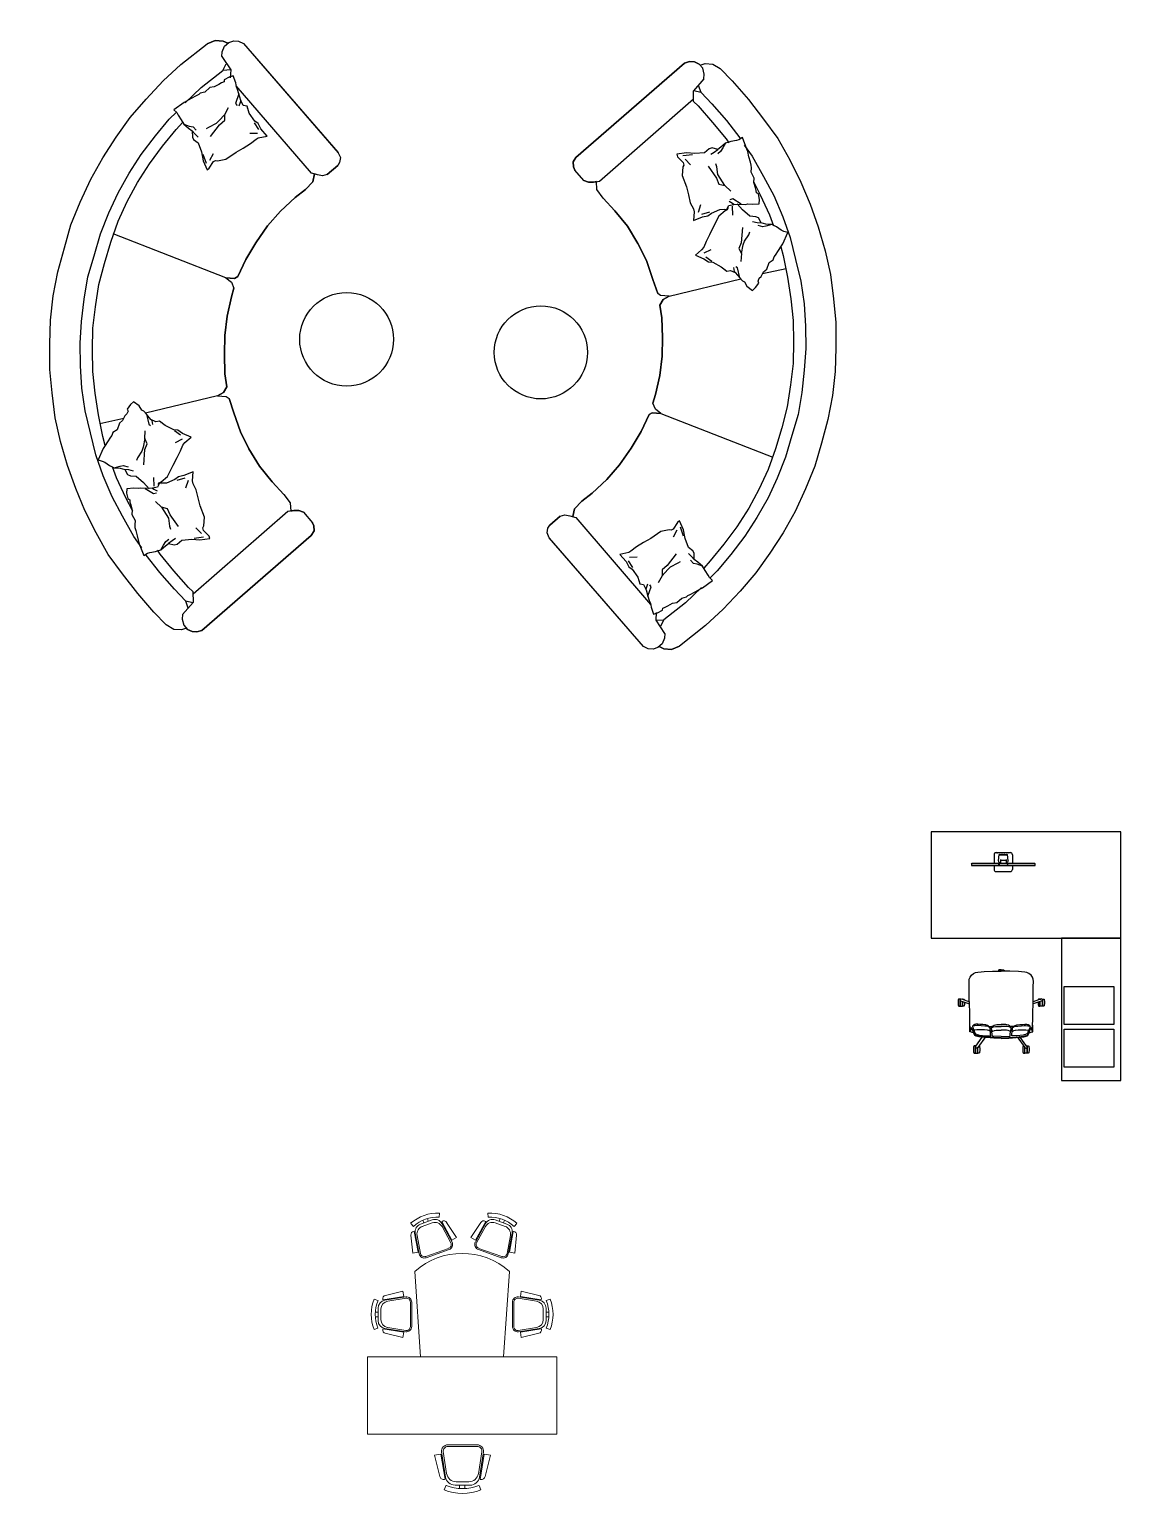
# Model space of a CAD drawing. Header units: inches. Extents: x 327481 to 195042051, y -335014 to 44773228.
# Drawn here: x 372033.4 to 372240.8, y -317205.5 to -316927.1 of the extents above; entities that cross this region are included whole.
import ezdxf

# ---------------------------------------------------------------- set-up
doc = ezdxf.new("R2010")
doc.units = ezdxf.units.IN
doc.header["$MEASUREMENT"] = 0
doc.layers.add('cad-block.com', color=250, linetype='Continuous')
doc.layers.add('furniture', color=251, linetype='Continuous', lineweight=13)

# ---------------------------------------------------------------- blocks, each defined once
blk = doc.blocks.new('545')
at = {"color": 0}
for p, q in [((-345, -317), (-347, -320)), ((-347, -320), (-347, -327)), ((-347, -327), (-343, -332)), ((-345, -317), (-269, -291)), ((-343, -332), (-337, -334)), ((-337, -334), (-269, -308)), ((345, -317), (269, -291)), ((337, -334), (269, -308)), ((343, -332), (337, -334)), ((347, -327), (343, -332)), ((345, -317), (347, -320)), ((347, -320), (347, -327))]:
    blk.add_line(p, q, dxfattribs=at)
for points in [[(-219, 64), (-230, 64), (-231, 66), (-232, 67), (-234, 74), (-235, 80), (-235, 89), (-235, 94), (-235, 108), (-234, 115), (-232, 121), (-232, 123), (-231, 123), (-230, 124), (-229, 124), (-219, 124), (-219, 64)], [(-214, 64), (-218, 64), (-218, 124), (-199, 124), (-199, 77)], [(-190, 64), (-187, 64), (-186, 66), (-185, 67), (-183, 74), (-182, 80), (-182, 89), (-182, 94), (-182, 108), (-183, 115), (-185, 121), (-185, 123), (-186, 123), (-187, 124), (-188, 124), (-198, 124), (-198, 75)], [(190, 64), (187, 64), (186, 66), (185, 67), (183, 74), (182, 80), (182, 89), (182, 94), (182, 108), (183, 115), (185, 121), (185, 123), (186, 123), (187, 124), (188, 124), (198, 124), (198, 75)], [(214, 64), (218, 64), (218, 124), (199, 124), (199, 77)], [(219, 64), (230, 64), (231, 66), (232, 67), (234, 74), (235, 80), (235, 89), (235, 94), (235, 108), (234, 115), (232, 121), (232, 123), (231, 123), (230, 124), (229, 124), (219, 124), (219, 64)], [(0, 0), (-64, -1), (-127, -6), (-190, -14), (-202, -16), (-211, -18), (-219, -21), (-223, -23), (-227, -30), (-247, -79), (-249, -83), (-251, -84), (-253, -83), (-255, -78), (-259, -68), (-262, -62), (-265, -55)], [(-133, -14), (-199, 77), (-201, 81), (-208, 84), (-215, 82), (-218, 77), (-218, 70), (-215, 65), (-200, 47), (-155, -17)], [(0, 0), (64, -1), (127, -6), (190, -14), (202, -16), (211, -18), (219, -21), (223, -23), (227, -30), (247, -79), (249, -83), (251, -84), (253, -83), (255, -78), (259, -68), (262, -62), (265, -55)], [(133, -14), (199, 77), (201, 81), (208, 84), (215, 82), (218, 77), (218, 70), (215, 65), (200, 47), (155, -17)], [(-256, -84), (-260, -86), (-262, -93), (-263, -98), (-265, -112), (-267, -159), (-267, -219), (-269, -292), (-270, -333), (-270, -382), (-270, -439), (-272, -479), (-270, -499), (-263, -518), (-251, -534), (-234, -548), (-217, -556), (-199, -560), (-170, -562), (-146, -564), (-73, -567), (0, -568)], [(-265, -55), (-265, -55), (-266, -56), (-266, -65), (-266, -72), (-266, -75), (-266, -111)], [(-263, -69), (-264, -69), (-264, -69), (-265, -69), (-265, -71), (-266, -84)], [(-234, -48), (-245, -50), (-252, -52), (-265, -55)], [(0, -5), (-63, -7), (-126, -11), (-190, -18), (-196, -19), (-204, -21), (-210, -22), (-216, -24), (-220, -26), (-223, -30), (-226, -39), (-245, -81), (-251, -91), (-253, -89), (-263, -69)], [(-98, -62), (-96, -62), (-93, -62), (-92, -63), (-93, -67), (-93, -71), (-94, -76), (-94, -80), (-95, -85), (-96, -90), (-96, -91), (-102, -94), (-107, -96), (-111, -99), (-128, -102), (-140, -104), (-170, -106), (-192, -108), (-204, -108), (-224, -106), (-229, -105), (-241, -102), (-244, -101), (-241, -93), (-237, -82), (-233, -72), (-232, -68), (-229, -63)], [(-96, -91), (-99, -95), (-107, -103), (-117, -109), (-131, -113), (-157, -116), (-180, -118), (-198, -119), (-214, -119), (-221, -117), (-227, -116), (-233, -113), (-237, -109), (-240, -106), (-242, -102), (-243, -101)], [(-92, -20), (-90, -21), (-89, -22), (-90, -34), (-92, -59), (-99, -63), (-106, -66), (-116, -69), (-120, -70), (-142, -72), (-168, -73), (-190, -73), (-206, -72), (-224, -69), (-230, -68), (-230, -68), (-228, -61), (-221, -41), (-219, -39), (-217, -37), (-210, -34), (-199, -30), (-193, -29), (-186, -28), (-130, -22), (-111, -21), (-92, -20)], [(-102, -100), (-89, -99)], [(-89, -99), (-86, -99), (-81, -100), (-73, -103)], [(-71, -62), (-76, -62), (-79, -62), (-80, -62), (-80, -66), (-81, -70), (-82, -78), (-83, -84), (-84, -90), (-67, -97), (-50, -99), (0, -101)], [(-84, -90), (-73, -104), (-68, -107), (-60, -112), (-48, -114), (-39, -116), (-34, -116), (0, -116)], [(0, -16), (-74, -18), (-74, -19), (-75, -21), (-76, -33), (-79, -58), (-78, -59), (-76, -60), (-71, -62), (-57, -66), (-44, -68), (-25, -68), (0, -68)], [(0, -5), (63, -7), (126, -11), (190, -18), (196, -19), (204, -21), (210, -22), (216, -24), (220, -26), (223, -30), (226, -39), (245, -81), (251, -91), (253, -89), (263, -69)], [(0, -16), (74, -18), (74, -19), (75, -21), (76, -33), (79, -58), (78, -59), (76, -60), (71, -62), (57, -66), (44, -68), (25, -68), (0, -68)], [(71, -62), (76, -62), (79, -62), (80, -62), (80, -66), (81, -70), (82, -78), (83, -84), (84, -90), (67, -97), (50, -99), (0, -101)], [(256, -84), (260, -86), (262, -93), (263, -98), (265, -112), (267, -159), (267, -219), (269, -292), (270, -333), (270, -382), (270, -439), (272, -479), (270, -499), (263, -518), (251, -534), (234, -548), (217, -556), (199, -560), (170, -562), (146, -564), (73, -567), (0, -568)], [(84, -90), (73, -104), (68, -107), (60, -112), (48, -114), (39, -116), (34, -116), (0, -116)], [(89, -99), (86, -99), (81, -100), (73, -103)], [(92, -20), (90, -21), (89, -22), (90, -34), (92, -59), (99, -63), (106, -66), (116, -69), (120, -70), (142, -72), (168, -73), (190, -73), (206, -72), (224, -69), (230, -68), (230, -68), (228, -61), (221, -41), (219, -39), (217, -37), (210, -34), (199, -30), (193, -29), (186, -28), (130, -22), (111, -21), (92, -20)], [(102, -100), (89, -99)], [(98, -62), (96, -62), (93, -62), (92, -63), (93, -67), (93, -71), (94, -76), (94, -80), (95, -85), (96, -90), (96, -91), (102, -94), (107, -96), (111, -99), (128, -102), (140, -104), (170, -106), (192, -108), (204, -108), (224, -106), (229, -105), (241, -102), (244, -101), (241, -93), (237, -82), (233, -72), (232, -68), (229, -63)], [(96, -91), (99, -95), (107, -103), (117, -109), (131, -113), (157, -116), (180, -118), (198, -119), (214, -119), (221, -117), (227, -116), (233, -113), (237, -109), (240, -106), (242, -102), (243, -101)], [(234, -48), (245, -50), (252, -52), (265, -55)], [(263, -69), (264, -69), (264, -69), (265, -69), (265, -71), (266, -84)], [(265, -55), (265, -55), (266, -56), (266, -65), (266, -72), (266, -75), (266, -111)], [(-348, -332), (-359, -332), (-360, -331), (-361, -330), (-363, -323), (-364, -316), (-364, -308), (-364, -303), (-364, -289), (-363, -282), (-361, -275), (-361, -274), (-360, -274), (-359, -273), (-358, -272), (-348, -272), (-348, -332)], [(-342, -332), (-347, -332), (-347, -272), (-328, -272), (-328, -312)], [(-328, -330), (-328, -332), (-334, -332)], [(-311, -306), (-311, -303), (-311, -289), (-312, -282), (-314, -276), (-314, -274), (-315, -274), (-316, -273), (-317, -273), (-326, -273), (-326, -311)], [(-326, -332), (-316, -332), (-314, -331), (-314, -330), (-312, -324)], [(-326, -330), (-326, -332)], [(311, -306), (311, -303), (311, -289), (312, -282), (314, -276), (314, -274), (315, -274), (316, -273), (317, -273), (326, -273), (326, -311)], [(326, -332), (316, -332), (314, -331), (314, -330), (312, -324)], [(326, -330), (326, -332)], [(342, -332), (347, -332), (347, -272), (328, -272), (328, -312)], [(328, -330), (328, -332), (334, -332)], [(348, -332), (359, -332), (360, -331), (361, -330), (363, -323), (364, -316), (364, -308), (364, -303), (364, -289), (363, -282), (361, -275), (361, -274), (360, -274), (359, -273), (358, -272), (348, -272), (348, -332)], [(-11, -568), (-11, -578), (-20, -578), (-22, -577), (-23, -577), (-23, -576), (-24, -575), (-24, -571), (-24, -568)], [(0, -578), (-2, -578), (-3, -578), (-6, -577), (-9, -572), (-9, -568)], [(-4, -578), (-9, -578), (-9, -573)], [(0, -578), (2, -578), (3, -578), (6, -577), (9, -572), (9, -568)], [(4, -578), (9, -578), (9, -573)], [(11, -568), (11, -578), (20, -578), (22, -577), (23, -577), (23, -576), (24, -575), (24, -571), (24, -568)]]:
    blk.add_lwpolyline(points, dxfattribs=at)
blk = doc.blocks.new('furn032')
at = {"color": 0}
for p, q in [((-80, -140), (-1680, -140)), ((-1680, -140), (-1680, -1040)), ((-80, -1040), (-80, -140)), ((-1150, -334), (-1150, -405)), ((-1113, -387), (-1108, -331)), ((-1102, -331), (-1102, -334)), ((-1101, -331), (-1101, -333)), ((-1044, -331), (-1044, -333)), ((-1043, -331), (-1043, -334)), ((-1032, -387), (-1036, -331)), ((-995, -334), (-995, -405)), ((-1341, -411), (-1337, -405)), ((-1337, -405), (-808, -405)), ((-1150, -425), (-1150, -459)), ((-1097, -376), (-1097, -405)), ((-1097, -376), (-1097, -399)), ((-1097, -376), (-1097, -376)), ((-1097, -379), (-1048, -379)), ((-1048, -376), (-1048, -405)), ((-1048, -376), (-1048, -399)), ((-1048, -376), (-1048, -376)), ((-995, -425), (-995, -459)), ((-804, -411), (-808, -405)), ((-1680, -1040), (-80, -1040)), ((-80, -1040), (-580, -1040)), ((-580, -1040), (-580, -2240)), ((-80, -2240), (-80, -1040)), ((-580, -2240), (-80, -2240))]:
    blk.add_line(p, q, dxfattribs=at)
at = {"color": 0, "ltscale": 300}
for p, q in [((-558, -1447), (-138, -1447)), ((-558, -1767), (-558, -1447)), ((-138, -1447), (-138, -1767)), ((-138, -1767), (-558, -1767)), ((-558, -1808), (-138, -1808)), ((-558, -2128), (-558, -1808)), ((-138, -1808), (-138, -2128)), ((-138, -2128), (-558, -2128))]:
    blk.add_line(p, q, dxfattribs=at)
at = {"color": 0}
for points in [[(-1133, -316), (-1012, -316)], [(-1108, -331), (-1036, -331)], [(-1102, -334), (-1043, -334)], [(-1101, -333), (-1044, -333)], [(-1341, -425), (-804, -425), (-804, -411), (-1341, -411), (-1341, -425)], [(-1133, -477), (-1012, -477)]]:
    blk.add_lwpolyline(points, dxfattribs=at)
for points in [[(-1113, -387, 0.263666), (-1109, -397), (-1106, -399), (-1097, -399)], [(-1032, -387, -0.263666), (-1036, -397), (-1039, -399), (-1048, -399)]]:
    blk.add_lwpolyline(points, format="xyb", dxfattribs=at)
for centre, radius in [((-1133, -320), 1.73), ((-1119, -320), 1.73), ((-1105, -320), 1.73), ((-1090, -320), 1.73), ((-1076, -320), 1.73), ((-1062, -320), 1.73), ((-1047, -320), 1.73), ((-1033, -320), 1.73), ((-1108, -418), 1.14), ((-1037, -418), 1.14)]:
    blk.add_circle(centre, radius, dxfattribs=at)
for centre, start, end in [((-1133, -334), 90, 180), ((-1012, -334), 0, 90), ((-1133, -459), 180, 270), ((-1012, -459), 270, 0)]:
    blk.add_arc(centre, 17.2, start, end, dxfattribs=at)
at = {"color": 0, "rotation": 180}
blk.add_blockref('545', (-1089, -1885), dxfattribs=at)
blk = doc.blocks.new('fsrsy')
at = {"color": 0}
for p, q in [((375613.08, -316080.25), (375612.73, -316079.39)), ((375614.8, -316080.29), (375617.63, -316080.29)), ((375615.75, -316079.66), (375615.75, -316080.29)), ((375616.82, -316079.67), (375616.82, -316080.29)), ((375619.35, -316080.26), (375619.7, -316079.39)), ((375611.89, -316081.94), (375610.91, -316085.96)), ((375612.12, -316086.16), (375612.89, -316081.39)), ((375612.22, -316086.6), (375612.99, -316081.84)), ((375612.52, -316086.65), (375613.19, -316082.47)), ((375612.89, -316081.39), (375612.81, -316081.37)), ((375615.01, -316080.93), (375617.42, -316080.93)), ((375619.9, -316086.66), (375619.24, -316082.48)), ((375620.21, -316086.61), (375619.45, -316081.84)), ((375619.54, -316081.4), (375619.62, -316081.38)), ((375620.31, -316086.17), (375619.54, -316081.4)), ((375620.54, -316081.95), (375621.52, -316085.97)), ((375612.12, -316086.16), (375610.91, -316085.96)), ((375620.31, -316086.17), (375621.52, -316085.97)), ((375613.43, -316087.65), (375618.99, -316087.65)), ((375613.43, -316087.95), (375618.99, -316087.96)), ((375601.7, -316109.14), (375605.06, -316108.32)), ((375605.22, -316109.33), (375605.06, -316108.32)), ((375627.37, -316109.33), (375627.53, -316108.32)), ((375630.89, -316109.14), (375627.53, -316108.32)), ((375600.3, -316110.14), (375599.58, -316109.84)), ((375601.25, -316109.97), (375601.23, -316109.91)), ((375605.22, -316109.33), (375601.25, -316109.97)), ((375605.59, -316109.41), (375601.62, -316110.05)), ((375605.63, -316109.67), (375602.15, -316110.23)), ((375606.46, -316115.06), (375606.46, -316110.43)), ((375606.72, -316115.06), (375606.71, -316110.43)), ((375625.87, -316115.06), (375625.87, -316110.43)), ((375626.13, -316115.06), (375626.13, -316110.43)), ((375626.96, -316109.67), (375630.44, -316110.23)), ((375627, -316109.41), (375630.97, -316110.05)), ((375627.37, -316109.33), (375631.34, -316109.97)), ((375631.34, -316109.97), (375631.36, -316109.91)), ((375632.29, -316110.14), (375633.01, -316109.84)), ((375599.8, -316113.14), (375600.33, -316113.14)), ((375599.81, -316112.25), (375600.33, -316112.25)), ((375600.33, -316113.92), (375600.33, -316111.57)), ((375600.86, -316113.75), (375600.86, -316111.74)), ((375631.73, -316113.75), (375631.73, -316111.74)), ((375632.26, -316113.92), (375632.26, -316111.57)), ((375632.78, -316112.25), (375632.26, -316112.25)), ((375632.79, -316113.14), (375632.26, -316113.14)), ((375600.3, -316115.36), (375599.58, -316115.65)), ((375601.25, -316115.52), (375601.24, -316115.58)), ((375605.22, -316116.16), (375601.25, -316115.52)), ((375605.59, -316116.07), (375601.62, -316115.44)), ((375601.71, -316116.35), (375605.06, -316117.16)), ((375605.63, -316115.82), (375602.15, -316115.26)), ((375605.22, -316116.16), (375605.06, -316117.16)), ((375626.95, -316115.82), (375630.44, -316115.26)), ((375627, -316116.07), (375630.97, -316115.44)), ((375627.37, -316116.16), (375631.34, -316115.52)), ((375627.37, -316116.16), (375627.53, -316117.16)), ((375630.88, -316116.35), (375627.53, -316117.16)), ((375631.34, -316115.52), (375631.35, -316115.58)), ((375632.29, -316115.36), (375633.01, -316115.65)), ((375605.95, -316127.8), (375606.3, -316124.37)), ((375607.31, -316124.55), (375606.3, -316124.37)), ((375607.31, -316124.55), (375606.58, -316128.51)), ((375607.51, -316124.23), (375606.78, -316128.19)), ((375607.76, -316124.28), (375607.12, -316127.74)), ((375613.12, -316125.29), (375608.76, -316123.75)), ((375613.2, -316125.05), (375608.84, -316123.51)), ((375618.77, -316125.05), (375623.13, -316123.51)), ((375618.86, -316125.29), (375623.22, -316123.75)), ((375624.22, -316124.28), (375624.85, -316127.74)), ((375624.47, -316124.23), (375625.19, -316128.19)), ((375624.67, -316124.55), (375625.67, -316124.37)), ((375624.67, -316124.55), (375625.39, -316128.51)), ((375626.03, -316127.8), (375625.67, -316124.37)), ((375613.74, -316126.83), (375611.81, -316130.36)), ((375613.78, -316126.45), (375611.86, -316129.98)), ((375613.56, -316126.33), (375611.87, -316129.42)), ((375612.75, -316130.21), (375614.64, -316127.32)), ((375613.74, -316126.83), (375614.64, -316127.32)), ((375618.24, -316126.83), (375617.34, -316127.32)), ((375619.23, -316130.21), (375617.34, -316127.32)), ((375618.19, -316126.45), (375620.12, -316129.98)), ((375618.24, -316126.83), (375620.16, -316130.36)), ((375618.41, -316126.33), (375620.1, -316129.42)), ((375606.42, -316129.46), (375605.9, -316130.04)), ((375606.58, -316128.51), (375606.52, -316128.5)), ((375610, -316130.69), (375607.78, -316129.91)), ((375610.02, -316130.14), (375608.12, -316129.46)), ((375608.25, -316130.63), (375608.42, -316130.13)), ((375609.08, -316130.93), (375609.26, -316130.43)), ((375611.81, -316130.36), (375611.87, -316130.39)), ((375620.16, -316130.36), (375620.11, -316130.39)), ((375621.96, -316130.14), (375623.86, -316129.46)), ((375621.97, -316130.69), (375624.2, -316129.91)), ((375622.89, -316130.93), (375622.72, -316130.43)), ((375623.73, -316130.63), (375623.56, -316130.13)), ((375625.39, -316128.51), (375625.46, -316128.5)), ((375625.55, -316129.46), (375626.07, -316130.04)), ((375611.34, -316131.2), (375611.38, -316131.98)), ((375620.63, -316131.2), (375620.6, -316131.98))]:
    blk.add_line(p, q, dxfattribs=at)
for points in [[(375634.29, -316104.68), (375598.29, -316104.68), (375598.29, -316089.96), (375634.29, -316089.96), (375634.29, -316104.68)], [(375607.29, -316120.92), (375608.4, -316104.68)], [(375625.29, -316120.92), (375624.19, -316104.68)]]:
    blk.add_lwpolyline(points, dxfattribs=at)
for centre, radius, start, end in [((375616.21, -316087.95), 9.25, 67.8056, 112.0873), ((375614.8, -316082.13), 1.84, 89.9465, 170.8228), ((375616.21, -316087.95), 8.31, 67.8056, 112.0873), ((375617.63, -316082.13), 1.84, 9.0701, 89.9465), ((375612.63, -316082.12), 0.766, 76.3098, 166.3098), ((375615.01, -316082.77), 1.84, 89.9465, 170.8228), ((375617.42, -316082.77), 1.84, 9.0701, 89.9465), ((375619.8, -316082.13), 0.766, 13.5831, 103.5831), ((375613.43, -316086.73), 1.23, 174.2359, 269.9465), ((375613.43, -316086.73), 0.919, 174.2359, 269.9465), ((375618.99, -316086.73), 1.23, 269.9465, 5.6571), ((375618.99, -316086.73), 0.919, 269.9465, 5.6571), ((375606.72, -316112.74), 7.71, 157.8884, 202.1702), ((375606.72, -316112.74), 6.92, 157.8884, 202.1702), ((375601.86, -316111.57), 1.53, 99.153, 180.0293), ((375602.39, -316111.74), 1.53, 99.153, 180.0293), ((375601.85, -316109.76), 0.638, 103.666, 193.666), ((375605.69, -316110.43), 1.02, 0.0293, 95.7399), ((375605.69, -316110.43), 0.766, 0.0293, 95.7399), ((375626.9, -316110.43), 1.02, 84.2601, 179.9707), ((375626.9, -316110.43), 0.766, 84.2601, 179.9707), ((375630.2, -316111.74), 1.53, 359.9707, 80.847), ((375630.74, -316109.76), 0.638, 346.334, 76.334), ((375630.73, -316111.57), 1.53, 359.9707, 80.847), ((375625.87, -316112.74), 6.92, 337.8298, 22.1116), ((375625.87, -316112.74), 7.71, 337.8298, 22.1116), ((375601.86, -316113.92), 1.53, 180.0293, 260.9056), ((375602.39, -316113.75), 1.53, 180.0293, 260.9056), ((375630.19, -316113.75), 1.53, 279.0944, 359.9707), ((375630.73, -316113.92), 1.53, 279.0944, 359.9707), ((375601.86, -316115.73), 0.638, 166.3926, 256.3926), ((375605.69, -316115.06), 1.02, 264.3187, 0.0293), ((375605.69, -316115.06), 0.766, 264.3187, 0.0293), ((375626.89, -316115.06), 1.02, 179.9707, 275.6813), ((375626.89, -316115.06), 0.766, 179.9707, 275.6813), ((375630.73, -316115.73), 0.638, 283.6074, 13.6074), ((375616.29, -316110.72), 13.6, 228.5702, 311.4298), ((375608.5, -316124.47), 1.02, 70.5063, 166.2169), ((375608.5, -316124.47), 0.766, 70.5063, 166.2169), ((375612.86, -316126.02), 1.02, 334.7957, 70.5063), ((375619.11, -316126.02), 1.02, 109.4937, 205.2043), ((375623.48, -316124.47), 1.02, 13.7831, 109.4937), ((375623.48, -316124.47), 0.766, 13.7831, 109.4937), ((375606.58, -316127.87), 0.638, 174.143, 264.143), ((375608.63, -316128.02), 1.53, 169.63, 250.5063), ((375612.86, -316126.02), 0.766, 334.7957, 70.5063), ((375619.11, -316126.02), 0.766, 109.4937, 205.2043), ((375623.34, -316128.02), 1.53, 289.4937, 10.37), ((375625.39, -316127.87), 0.638, 275.857, 5.857), ((375611.02, -316124.28), 7.71, 228.3654, 272.6472), ((375611.02, -316124.28), 6.92, 228.3654, 272.6472), ((375608.29, -316128.46), 1.53, 169.63, 250.5063), ((375610.51, -316129.25), 1.53, 250.5063, 331.3826), ((375610.53, -316128.69), 1.53, 250.5063, 331.3826), ((375612.21, -316129.86), 0.638, 236.8696, 326.8696), ((375619.76, -316129.86), 0.638, 213.1304, 303.1304), ((375621.45, -316128.69), 1.53, 208.6174, 289.4937), ((375621.46, -316129.25), 1.53, 208.6174, 289.4937), ((375620.95, -316124.28), 7.71, 267.3528, 311.6346), ((375620.95, -316124.28), 6.92, 267.3528, 311.6346), ((375623.68, -316128.46), 1.53, 289.4937, 10.37)]:
    blk.add_arc(centre, radius, start, end, dxfattribs=at)
blk = doc.blocks.new('sofa-51')
at = {"color": 0, "linetype": 'ByBlock'}
for p, q in [((-0.0142, 0.1758), (0.4846, 0.6746)), ((-0.0142, 0.1758), (0.4824, 0.6724)), ((-0.0142, 0.1758), (0.4824, 0.6724)), ((0.4824, 0.6724), (0.4846, 0.6746)), ((0.4846, 0.6746), (0.5073, 0.6865)), ((0.4846, 0.6746), (0.5073, 0.6865)), ((0.5073, 0.6865), (0.5314, 0.6841)), ((0.5073, 0.6865), (0.5314, 0.6841)), ((0.5314, 0.6841), (0.5465, 0.6761)), ((0.5314, 0.6841), (0.5465, 0.6761)), ((0.5465, 0.6761), (0.5943, 0.6284)), ((0.5943, 0.6284), (0.5465, 0.6761)), ((2.2434, 0.6284), (2.2911, 0.6761)), ((2.2434, 0.6284), (2.2911, 0.6761)), ((2.2911, 0.6761), (2.3062, 0.6841)), ((2.3062, 0.6841), (2.2911, 0.6761)), ((2.3062, 0.6841), (2.3303, 0.6865)), ((2.3303, 0.6865), (2.3062, 0.6841)), ((2.3303, 0.6865), (2.353, 0.6746)), ((2.353, 0.6746), (2.3303, 0.6865)), ((2.353, 0.6746), (2.8519, 0.1758)), ((2.8519, 0.1758), (2.353, 0.6746)), ((0.599, 0.5811), (0.5924, 0.5518)), ((0.5943, 0.6284), (0.6014, 0.6052)), ((0.5943, 0.6284), (0.6014, 0.6052)), ((0.599, 0.5811), (0.5957, 0.5664)), ((0.6014, 0.6052), (0.599, 0.5811)), ((0.6014, 0.6052), (0.599, 0.5811)), ((2.2362, 0.6052), (2.2434, 0.6284)), ((2.2434, 0.6284), (2.2362, 0.6052)), ((2.2386, 0.5811), (2.2362, 0.6052)), ((2.2362, 0.6052), (2.2386, 0.5811)), ((2.2419, 0.5664), (2.2386, 0.5811)), ((2.2386, 0.5811), (2.2452, 0.5518)), ((0.5924, 0.5518), (0.1936, 0.1553)), ((0.5957, 0.5664), (0.635, 0.5611)), ((0.635, 0.5611), (0.5957, 0.5664)), ((0.635, 0.5611), (0.6745, 0.5273)), ((0.6745, 0.5273), (0.635, 0.5611)), ((0.6745, 0.5273), (0.7173, 0.4798)), ((0.7173, 0.4798), (0.6745, 0.5273)), ((2.1062, 0.4655), (2.1632, 0.5273)), ((2.1632, 0.5273), (2.1062, 0.4655)), ((2.1632, 0.5273), (2.2027, 0.5611)), ((2.1632, 0.5273), (2.2027, 0.5611)), ((2.2027, 0.5611), (2.2419, 0.5664)), ((2.2027, 0.5611), (2.2419, 0.5664)), ((2.2452, 0.5518), (2.6796, 0.1199)), ((0.7173, 0.4798), (0.7885, 0.4133)), ((0.7885, 0.4133), (0.7173, 0.4798)), ((2.0349, 0.399), (2.1062, 0.4655)), ((2.1062, 0.4655), (2.0349, 0.399)), ((0.7885, 0.4133), (0.8645, 0.3563)), ((0.8645, 0.3563), (0.7885, 0.4133)), ((1.9542, 0.342), (2.0349, 0.399)), ((2.0349, 0.399), (1.9542, 0.342)), ((0.3943, 0.2898), (0.3705, 0.2755)), ((0.4275, 0.323), (0.3943, 0.2898)), ((0.4399, 0.2803), (0.4275, 0.323)), ((0.8645, 0.3563), (0.95, 0.304)), ((0.95, 0.304), (0.8645, 0.3563)), ((0.95, 0.304), (1.0355, 0.2613)), ((1.0355, 0.2613), (0.95, 0.304)), ((1.7832, 0.2565), (1.8734, 0.2945)), ((1.8734, 0.2945), (1.7832, 0.2565)), ((1.8734, 0.2945), (1.9542, 0.342)), ((1.9542, 0.342), (1.8734, 0.2945)), ((0.2898, 0.2157), (0.2879, 0.1967)), ((0.323, 0.228), (0.2898, 0.2157)), ((0.3591, 0.2584), (0.323, 0.228)), ((0.3705, 0.2755), (0.3591, 0.2584)), ((0.399, 0.2803), (0.3686, 0.2565)), ((0.418, 0.2755), (0.4209, 0.2375)), ((0.4465, 0.2708), (0.4399, 0.2803)), ((0.4703, 0.2442), (0.4465, 0.2708)), ((0.494, 0.2109), (0.4703, 0.2442)), ((1.0355, 0.2613), (1.121, 0.228)), ((1.121, 0.228), (1.0355, 0.2613)), ((1.121, 0.228), (1.1305, 0.2138)), ((1.1305, 0.2138), (1.121, 0.228)), ((1.7072, 0.2138), (1.7167, 0.228)), ((1.7072, 0.2138), (1.7167, 0.228)), ((1.7167, 0.228), (1.7832, 0.2565)), ((1.7832, 0.2565), (1.7167, 0.228)), ((-0.0237, 0.152), (-0.0142, 0.1758)), ((-0.0237, 0.152), (-0.0142, 0.1758)), ((-0.0237, 0.1283), (-0.0237, 0.152)), ((-0.0237, 0.1283), (-0.0237, 0.152)), ((0.1805, 0.152), (0.1473, 0.1378)), ((0.1995, 0.1568), (0.1805, 0.152)), ((0.2119, 0.1634), (0.1995, 0.1568)), ((0.2328, 0.171), (0.2119, 0.1634)), ((0.2641, 0.1824), (0.2328, 0.171)), ((0.2328, 0.171), (0.2803, 0.1587)), ((0.2879, 0.1967), (0.2641, 0.1824)), ((0.2641, 0.1824), (0.2736, 0.1805)), ((0.2736, 0.1805), (0.2926, 0.1758)), ((0.2803, 0.1587), (0.2898, 0.1663)), ((0.2993, 0.2138), (0.2993, 0.2138)), ((0.5159, 0.1777), (0.494, 0.2109)), ((0.5539, 0.1302), (0.5159, 0.1777)), ((1.1305, 0.171), (0.9548, -0.3914)), ((1.1305, 0.2138), (1.1305, 0.171)), ((1.1305, 0.171), (1.1305, 0.2138)), ((1.1305, 0.171), (1.1495, 0.1995)), ((1.1305, 0.171), (1.1495, 0.1995)), ((1.1495, 0.1995), (1.178, 0.2138)), ((1.1495, 0.1995), (1.178, 0.2138)), ((1.178, 0.2138), (1.2208, 0.2043)), ((1.2208, 0.2043), (1.178, 0.2138)), ((1.2208, 0.2043), (1.3158, 0.19)), ((1.3158, 0.19), (1.2208, 0.2043)), ((1.3158, 0.19), (1.4108, 0.1853)), ((1.4108, 0.1853), (1.3158, 0.19)), ((1.4108, 0.1853), (1.5029, 0.19)), ((1.5029, 0.19), (1.4108, 0.1853)), ((1.5029, 0.19), (1.5979, 0.1995)), ((1.5979, 0.1995), (1.5029, 0.19)), ((1.5979, 0.1995), (1.6597, 0.2138)), ((1.6597, 0.2138), (1.5979, 0.1995)), ((1.6597, 0.2138), (1.6882, 0.1995)), ((1.6882, 0.1995), (1.6597, 0.2138)), ((1.6882, 0.1995), (1.7072, 0.171)), ((1.7072, 0.171), (1.6882, 0.1995)), ((1.7072, 0.171), (1.7072, 0.2138)), ((1.7072, 0.171), (1.7072, 0.2138)), ((1.7072, 0.171), (1.8164, -0.1729)), ((2.3009, 0.1492), (2.2468, 0.1235)), ((2.3437, 0.1492), (2.3009, 0.1492)), ((2.3532, 0.1444), (2.3437, 0.1492)), ((2.3655, 0.1492), (2.3532, 0.1444)), ((2.3912, 0.1777), (2.3655, 0.1492)), ((2.4035, 0.1824), (2.3912, 0.1777)), ((2.3988, 0.152), (2.4083, 0.1064)), ((2.413, 0.1349), (2.4035, 0.1824)), ((2.8519, 0.1758), (2.8614, 0.152)), ((2.8614, 0.152), (2.8519, 0.1758)), ((2.8614, 0.152), (2.8614, 0.1283)), ((2.8614, 0.1283), (2.8614, 0.152)), ((-0.0142, 0.1045), (-0.0237, 0.1283)), ((-0.0142, 0.1045), (-0.0237, 0.1283)), ((-0.019, 0.076), (-0.0095, 0.0998)), ((-0.0095, 0.0998), (-0.019, 0.076)), ((-0.019, 0.038), (-0.019, 0.076)), ((-0.019, 0.076), (-0.019, 0.038)), ((-0.0095, 0.0998), (-0.0142, 0.1045)), ((0.0048, 0.0855), (-0.0142, 0.1045)), ((0.0333, 0.076), (0.0048, 0.0855)), ((0.057, 0.076), (0.0333, 0.076)), ((0.057, 0.076), (0.1188, 0.1235)), ((0.1235, 0.0855), (0.0903, 0.0998)), ((0.1188, 0.1235), (0.1235, 0.0855)), ((0.1188, 0.1235), (0.1568, 0.1235)), ((0.2138, -0.0142), (0.1235, 0.0855)), ((0.1473, 0.1378), (0.1549, 0.1188)), ((0.1473, 0.1378), (0.1473, 0.1378)), ((0.1549, 0.1188), (0.1691, 0.095)), ((0.1691, 0.095), (0.1786, 0.095)), ((0.1786, 0.095), (0.1853, 0.0827)), ((0.1853, 0.0827), (0.1929, 0.0713)), ((0.3373, 0.1092), (0.3021, 0.1254)), ((0.3658, 0.1112), (0.3373, 0.1092)), ((0.3373, 0.1092), (0.3705, 0.0827)), ((0.3895, 0.0874), (0.3658, 0.1112)), ((0.3705, 0.0827), (0.3848, 0.0713)), ((0.4494, 0.0475), (0.3895, 0.0874)), ((0.5653, 0.0903), (0.5539, 0.1302)), ((0.5634, 0.0808), (0.5653, 0.0903)), ((0.57, 0.0713), (0.5634, 0.0808)), ((2.0853, 0.0779), (2.1062, 0.0352)), ((2.128, 0.0779), (2.0853, 0.0779)), ((2.1423, 0.0827), (2.128, 0.0779)), ((2.1708, 0.0998), (2.1423, 0.0827)), ((2.2088, 0.1112), (2.1708, 0.0998)), ((2.2468, 0.1235), (2.2088, 0.1112)), ((2.3817, 0.1397), (2.356, 0.1112)), ((2.413, 0.095), (2.413, 0.1349)), ((2.4197, 0.0475), (2.413, 0.095)), ((2.6477, 0.095), (2.5717, 0.019)), ((2.6477, 0.095), (2.6667, 0.1188)), ((2.6619, 0.0285), (2.7142, 0.0855)), ((2.6667, 0.1188), (2.7189, 0.1235)), ((2.7142, 0.0855), (2.7189, 0.1235)), ((2.7142, 0.0855), (2.7474, 0.0998)), ((2.7807, 0.076), (2.7189, 0.1235)), ((2.7807, 0.076), (2.8044, 0.076)), ((2.8044, 0.076), (2.8329, 0.0855)), ((2.8329, 0.0855), (2.8519, 0.1045)), ((2.8519, 0.1045), (2.8472, 0.0998)), ((2.8472, 0.0998), (2.8567, 0.076)), ((2.8472, 0.0998), (2.8567, 0.076)), ((2.8614, 0.1283), (2.8519, 0.1045)), ((2.8519, 0.1045), (2.8614, 0.1283)), ((2.8567, 0.076), (2.8567, 0.038)), ((2.8567, 0.076), (2.8567, 0.038)), ((0, 0), (-0.019, 0.038)), ((-0.019, 0.038), (0, 0)), ((0.1092, -0.1207), (0, 0)), ((0.1092, -0.1207), (0, 0)), ((0.1929, 0.0713), (0.2071, 0.0494)), ((0.2071, 0.0494), (0.2119, 0.0285)), ((0.2071, 0.0494), (0.2071, 0.0494)), ((0.2119, 0.0285), (0.2356, 0.0048)), ((0.2356, 0.0048), (0.2423, -0.0171)), ((0.2356, 0.0048), (0.2356, 0.0048)), ((0.3848, 0.0713), (0.4066, 0.0352)), ((0.4066, 0.0352), (0.4133, 0.0238)), ((0.4845, -0.0095), (0.5273, 0.0095)), ((0.5273, 0.0095), (0.57, 0.0209)), ((0.5653, 0.0523), (0.5301, 0.0684)), ((0.5824, 0.038), (0.5396, 0.019)), ((0.6033, 0.0523), (0.57, 0.0713)), ((0.57, 0.0209), (0.6128, 0.0428)), ((0.6128, 0.0428), (0.6033, 0.0523)), ((1.9019, 0.0143), (1.8877, -0.0095)), ((1.9114, 0.0048), (1.8924, -0.0256)), ((1.9162, 0.057), (1.9019, 0.0143)), ((1.9447, 0.0285), (1.9162, 0.057)), ((1.9304, 0.0143), (1.9494, -0.019)), ((1.9589, 0.019), (1.9447, 0.0285)), ((1.9874, 0.0095), (1.9589, 0.019)), ((2.0207, -0.0047), (1.9874, 0.0095)), ((2.1062, 0.0352), (2.1138, 0.0095)), ((2.1138, 0.0095), (2.128, -0.0076)), ((2.1185, 0.0399), (2.1328, 0.0019)), ((2.128, 0.057), (2.166, 0.0475)), ((2.356, 0.0257), (2.3009, -0.019)), ((2.4149, 0.0162), (2.4273, 0)), ((2.4415, 0.0257), (2.4197, 0.0475)), ((2.4273, 0), (2.4415, -0.0171)), ((2.4463, 0.0114), (2.4415, 0.0257)), ((2.4415, -0.0171), (2.4463, 0.0114)), ((2.5717, 0.019), (2.4957, -0.0541)), ((2.6619, 0.0285), (2.5859, -0.0494)), ((2.8377, 0), (2.7807, -0.0636)), ((2.7807, -0.0636), (2.8377, 0)), ((2.8567, 0.038), (2.8377, 0)), ((2.8567, 0.038), (2.8377, 0)), ((0.2945, -0.0874), (0.2138, -0.0142)), ((0.2423, -0.0171), (0.2499, -0.0237)), ((0.2499, -0.0237), (0.2565, -0.0351)), ((0.2565, -0.0351), (0.2708, -0.0589)), ((0.2708, -0.0589), (0.285, -0.0807)), ((0.399, -0.0855), (0.4066, -0.0589)), ((0.399, -0.0855), (0.4161, -0.0617)), ((0.4066, -0.0589), (0.4085, -0.0399)), ((0.4085, -0.0399), (0.4228, -0.0237)), ((0.4161, -0.0617), (0.4275, -0.0427)), ((0.4418, -0.0285), (0.4275, -0.0427)), ((0.4275, -0.0427), (0.4589, -0.0399)), ((0.456, -0.0123), (0.4418, -0.0285)), ((0.4589, -0.0399), (0.4703, -0.0332)), ((0.4703, -0.0332), (0.4845, -0.0095)), ((1.8877, -0.0304), (1.8687, -0.0731)), ((1.8877, -0.0095), (1.8877, -0.0304)), ((2.0587, -0.0209), (2.0207, -0.0047)), ((2.1157, -0.0446), (2.0587, -0.0209)), ((2.1442, -0.0731), (2.1157, -0.0446)), ((2.128, -0.0076), (2.1489, -0.0475)), ((2.1489, -0.0475), (2.1518, -0.0807)), ((2.1565, -0.0712), (2.1565, -0.0712)), ((2.2677, -0.0636), (2.242, -0.095)), ((2.2724, -0.0332), (2.2677, -0.0636)), ((2.2677, -0.0636), (2.3009, -0.038)), ((2.3009, -0.019), (2.2724, -0.0332)), ((2.3009, -0.038), (2.318, -0.0256)), ((2.318, -0.0256), (2.356, -0.0171)), ((2.356, -0.0171), (2.3703, -0.0123)), ((2.432, -0.0304), (2.4197, -0.0171)), ((2.451, -0.0399), (2.432, -0.0304)), ((2.4529, -0.0304), (2.4415, -0.0171)), ((2.4748, -0.0522), (2.451, -0.0399)), ((2.4748, -0.0522), (2.4529, -0.0304)), ((2.4843, -0.0779), (2.4748, -0.0522)), ((2.4957, -0.0541), (2.4767, -0.0684)), ((2.5859, -0.0494), (2.5052, -0.1207)), ((2.7807, -0.0636), (2.6952, -0.1491)), ((2.7807, -0.0636), (2.6952, -0.1491)), ((0.1947, -0.2014), (0.1092, -0.1207)), ((0.1947, -0.2014), (0.1092, -0.1207)), ((0.285, -0.0807), (0.2926, -0.0921)), ((0.2926, -0.0921), (0.3325, -0.1396)), ((0.3325, -0.1396), (0.3449, -0.1235)), ((0.38, -0.1586), (0.342, -0.1254)), ((0.3449, -0.1235), (0.3563, -0.1159)), ((0.3563, -0.1159), (0.3781, -0.0997)), ((0.3781, -0.0997), (0.399, -0.0855)), ((0.4275, -0.1207), (0.3895, -0.0921)), ((0.513, -0.1824), (0.4275, -0.1207)), ((1.8544, -0.1207), (1.8449, -0.1444)), ((1.8449, -0.1444), (1.8497, -0.1396)), ((1.8687, -0.0731), (1.8497, -0.1016)), ((1.8497, -0.1016), (1.8544, -0.1207)), ((1.8497, -0.1396), (1.8687, -0.1349)), ((1.8592, -0.0969), (1.8592, -0.0969)), ((2.1679, -0.1064), (2.1252, -0.1111)), ((2.1489, -0.0826), (2.1442, -0.0731)), ((2.1584, -0.0874), (2.1489, -0.0826)), ((2.1518, -0.0807), (2.1708, -0.0902)), ((2.1537, -0.1586), (2.1822, -0.1301)), ((2.1708, -0.0902), (2.1774, -0.114)), ((2.1774, -0.114), (2.1822, -0.1064)), ((2.1774, -0.114), (2.1822, -0.1491)), ((2.1822, -0.1064), (2.1898, -0.0902)), ((2.1822, -0.1491), (2.204, -0.1064)), ((2.204, -0.1064), (2.1993, -0.0921)), ((2.4529, -0.1586), (2.508, -0.133)), ((2.4909, -0.1045), (2.4843, -0.0779)), ((2.4957, -0.1159), (2.4909, -0.1045)), ((2.508, -0.133), (2.4957, -0.1159)), ((2.5052, -0.1207), (2.5004, -0.1254)), ((0.2898, -0.2774), (0.1947, -0.2014)), ((0.2898, -0.2774), (0.1947, -0.2014)), ((0.4655, -0.2204), (0.38, -0.1586)), ((0.6033, -0.2394), (0.513, -0.1824)), ((1.7832, -0.2061), (1.7642, -0.2346)), ((1.8022, -0.1919), (1.7832, -0.2061)), ((1.8069, -0.1824), (1.8022, -0.1919)), ((1.8212, -0.1681), (1.8069, -0.1824)), ((1.8449, -0.1444), (1.8212, -0.1681)), ((1.8212, -0.1681), (1.8687, -0.1539)), ((1.8687, -0.1539), (1.8734, -0.1444)), ((1.9399, -0.1681), (1.9019, -0.1681)), ((1.9637, -0.1539), (1.9399, -0.1681)), ((1.9399, -0.1681), (1.9827, -0.1729)), ((1.9922, -0.1634), (1.9637, -0.1539)), ((1.9827, -0.1729), (2.0017, -0.1776)), ((2.0682, -0.1634), (1.9922, -0.1634)), ((2.0017, -0.1776), (2.0349, -0.1966)), ((2.0349, -0.1966), (2.0492, -0.2014)), ((2.1014, -0.2109), (2.0967, -0.2346)), ((2.1252, -0.1966), (2.1537, -0.1586)), ((2.1252, -0.2251), (2.1252, -0.1966)), ((2.1822, -0.1491), (2.1822, -0.171)), ((2.1822, -0.171), (2.185, -0.1824)), ((2.185, -0.1824), (2.185, -0.2042)), ((2.185, -0.2042), (2.1898, -0.2375)), ((2.2962, -0.2014), (2.2344, -0.2394)), ((2.2534, -0.2185), (2.2658, -0.2137)), ((2.2658, -0.2137), (2.2914, -0.2042)), ((2.2914, -0.2042), (2.3133, -0.2042)), ((2.2914, -0.2042), (2.2914, -0.2042)), ((2.3133, -0.2042), (2.3418, -0.1871)), ((2.4197, -0.1871), (2.3247, -0.2489)), ((2.3418, -0.1871), (2.3627, -0.1871)), ((2.3418, -0.1871), (2.3418, -0.1871)), ((2.3627, -0.1871), (2.375, -0.1852)), ((2.375, -0.1852), (2.3893, -0.1805)), ((2.3893, -0.1805), (2.4149, -0.171)), ((2.4149, -0.171), (2.4415, -0.1634)), ((2.4719, -0.1444), (2.4197, -0.1871)), ((2.4415, -0.1634), (2.4529, -0.1586)), ((2.6952, -0.1491), (2.6049, -0.2299)), ((2.6952, -0.1491), (2.6049, -0.2299)), ((0.3848, -0.3486), (0.2898, -0.2774)), ((0.3848, -0.3486), (0.2898, -0.2774)), ((0.5605, -0.2821), (0.4655, -0.2204)), ((0.6555, -0.3344), (0.5605, -0.2821)), ((0.6983, -0.2916), (0.6033, -0.2394)), ((1.7642, -0.2346), (1.7784, -0.2489)), ((1.7642, -0.2346), (1.7642, -0.2346)), ((1.7784, -0.2489), (1.8022, -0.2631)), ((1.8022, -0.2631), (1.8117, -0.2584)), ((1.8117, -0.2584), (1.8259, -0.2631)), ((1.8259, -0.2631), (1.8354, -0.2726)), ((1.8354, -0.2726), (1.8592, -0.2821)), ((1.8497, -0.2774), (1.8829, -0.3914)), ((1.8592, -0.2821), (1.8734, -0.2964)), ((1.8592, -0.2821), (1.8592, -0.2821)), ((2.0777, -0.2631), (2.0824, -0.2394)), ((2.0824, -0.2774), (2.0777, -0.2631)), ((2.0919, -0.3059), (2.0824, -0.2774)), ((2.0919, -0.2774), (2.0967, -0.2536)), ((2.0919, -0.3059), (2.0919, -0.2774)), ((2.0967, -0.2346), (2.0967, -0.2536)), ((2.0967, -0.2536), (2.1204, -0.2394)), ((2.1204, -0.2394), (2.1252, -0.2251)), ((2.2344, -0.2394), (2.1394, -0.2916)), ((2.1898, -0.2375), (2.2107, -0.2375)), ((2.1898, -0.2375), (2.1898, -0.2375)), ((2.2107, -0.2375), (2.2373, -0.2299)), ((2.3247, -0.2489), (2.2344, -0.3059)), ((2.2373, -0.2299), (2.242, -0.2204)), ((2.242, -0.2204), (2.2534, -0.2185)), ((2.6049, -0.2299), (2.5147, -0.3059)), ((2.6049, -0.2299), (2.5147, -0.3059)), ((0.4845, -0.4104), (0.3848, -0.3486)), ((0.4845, -0.4104), (0.3848, -0.3486)), ((0.7553, -0.3819), (0.6555, -0.3344)), ((0.7933, -0.3344), (0.6983, -0.2916)), ((0.893, -0.3724), (0.7933, -0.3344)), ((1.8734, -0.2964), (1.9067, -0.3059)), ((1.9067, -0.3059), (1.9209, -0.3249)), ((1.9067, -0.3059), (1.9067, -0.3059)), ((1.9209, -0.3249), (1.9352, -0.3296)), ((1.9352, -0.3296), (1.9447, -0.3344)), ((1.9447, -0.3344), (1.9684, -0.3486)), ((1.9684, -0.3486), (1.9874, -0.3581)), ((2.0634, -0.3676), (2.0682, -0.3534)), ((2.0682, -0.3534), (2.0824, -0.3296)), ((2.0824, -0.3296), (2.0919, -0.3059)), ((2.1394, -0.2916), (2.0872, -0.3154)), ((2.2344, -0.3059), (2.1347, -0.3581)), ((2.5147, -0.3059), (2.4149, -0.3724)), ((2.5147, -0.3059), (2.4149, -0.3724)), ((0.589, -0.4674), (0.4845, -0.4104)), ((0.589, -0.4674), (0.4845, -0.4104)), ((0.855, -0.4199), (0.7553, -0.3819)), ((0.9595, -0.4531), (0.855, -0.4199)), ((0.9975, -0.4009), (0.893, -0.3724)), ((1.102, -0.4246), (0.9975, -0.4009)), ((1.2065, -0.4436), (1.102, -0.4246)), ((1.7357, -0.4246), (1.6312, -0.4436)), ((1.8402, -0.4009), (1.7357, -0.4246)), ((1.9447, -0.3724), (1.8402, -0.4009)), ((2.0349, -0.4009), (1.9304, -0.4341)), ((1.9874, -0.3581), (1.9447, -0.3724)), ((1.9874, -0.3581), (2.0017, -0.3676)), ((2.0017, -0.3676), (2.0587, -0.3866)), ((2.1347, -0.3581), (2.0349, -0.4009)), ((2.0587, -0.3866), (2.0634, -0.3676)), ((2.4149, -0.3724), (2.3104, -0.4341)), ((2.4149, -0.3724), (2.3104, -0.4341)), ((0.6983, -0.5196), (0.589, -0.4674)), ((0.6983, -0.5196), (0.589, -0.4674)), ((1.0688, -0.4769), (0.9595, -0.4531)), ((1.1733, -0.5006), (1.0688, -0.4769)), ((1.3158, -0.4531), (1.2065, -0.4436)), ((1.4203, -0.4579), (1.3158, -0.4531)), ((1.5267, -0.4531), (1.4203, -0.4579)), ((1.6312, -0.4436), (1.5267, -0.4531)), ((1.7167, -0.4911), (1.6074, -0.5054)), ((1.8259, -0.4674), (1.7167, -0.4911)), ((1.9304, -0.4341), (1.8259, -0.4674)), ((2.2059, -0.4864), (2.0967, -0.5339)), ((2.2059, -0.4864), (2.0967, -0.5339)), ((2.3104, -0.4341), (2.2059, -0.4864)), ((2.3104, -0.4341), (2.2059, -0.4864)), ((0.8123, -0.5624), (0.6983, -0.5196)), ((0.8123, -0.5624), (0.6983, -0.5196)), ((0.9263, -0.6004), (0.8123, -0.5624)), ((0.9263, -0.6004), (0.8123, -0.5624)), ((1.2825, -0.5101), (1.1733, -0.5006)), ((1.3918, -0.5149), (1.2825, -0.5101)), ((1.4982, -0.5149), (1.3918, -0.5149)), ((1.6074, -0.5054), (1.4982, -0.5149)), ((2.0967, -0.5339), (1.9827, -0.5766)), ((2.0967, -0.5339), (1.9827, -0.5766)), ((1.0403, -0.6241), (0.9263, -0.6004)), ((1.0403, -0.6241), (0.9263, -0.6004)), ((1.159, -0.6479), (1.0403, -0.6241)), ((1.159, -0.6479), (1.0403, -0.6241)), ((1.7499, -0.6336), (1.6359, -0.6526)), ((1.7499, -0.6336), (1.6359, -0.6526)), ((1.8687, -0.6099), (1.7499, -0.6336)), ((1.8687, -0.6099), (1.7499, -0.6336)), ((1.9827, -0.5766), (1.8687, -0.6099)), ((1.9827, -0.5766), (1.8687, -0.6099)), ((1.2778, -0.6621), (1.159, -0.6479)), ((1.2778, -0.6621), (1.159, -0.6479)), ((1.3965, -0.6669), (1.2778, -0.6621)), ((1.3965, -0.6669), (1.2778, -0.6621)), ((1.5124, -0.6621), (1.3965, -0.6669)), ((1.5124, -0.6621), (1.3965, -0.6669)), ((1.6359, -0.6526), (1.5124, -0.6621)), ((1.6359, -0.6526), (1.5124, -0.6621))]:
    blk.add_line(p, q, dxfattribs=at)
blk.add_circle((1.388, 0.7789), 0.2283, dxfattribs=at)

msp = doc.modelspace()

# ---------------------------------------------------------------- block references
for p, xscale, yscale, zscale, rotation in [((372067.182, -316929.811), 39.00836683494074, 39.00836683494074, 39.00836683494074, 265.9632258228627), ((372156.937, -317044.245), 38.77075144162858, 38.77075144162858, 38.77075144162858, 85.96322582286274)]:
    msp.add_blockref('sofa-51', p, dxfattribs=dict(xscale=xscale, yscale=yscale, zscale=zscale, rotation=rotation))
at = {"layer": 'cad-block.com', "xscale": 0.0225, "yscale": 0.0225, "zscale": 0.0225}
msp.add_blockref('furn032', (372242.607, -317076.376), dxfattribs=at)
at = {"layer": 'furniture', "lineweight": 0, "rotation": 180}
msp.add_blockref('fsrsy', (747731.925, -633283.98), dxfattribs=at)

doc.saveas('drawing.dxf')
